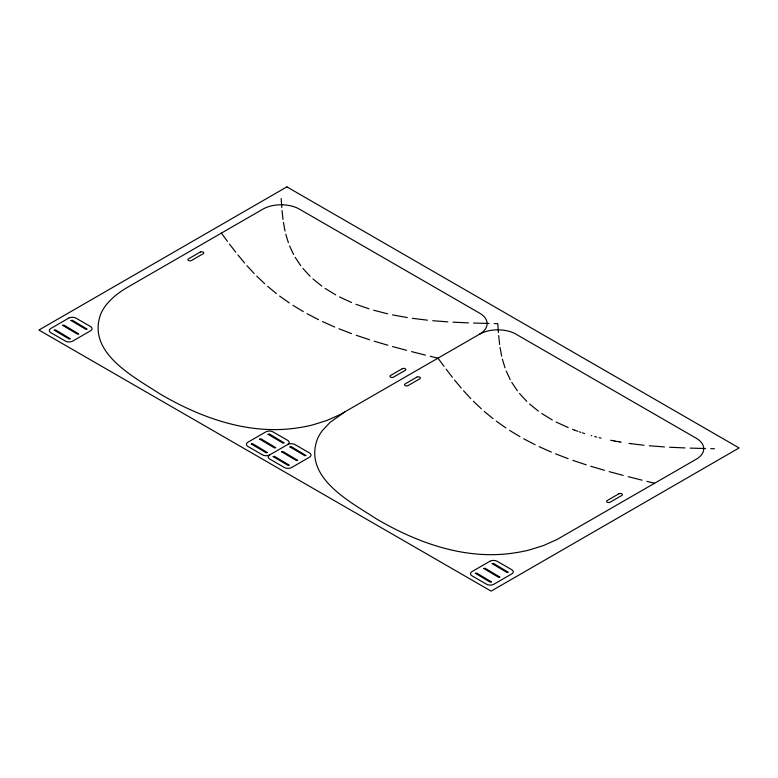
<?xml version="1.0" encoding="UTF-8"?>
<svg xmlns="http://www.w3.org/2000/svg" width="778" height="778" viewBox="0 0 778 778"><rect width="100%" height="100%" fill="white"/><g stroke="black" fill="none" stroke-linecap="round" stroke-linejoin="round"><path stroke-width="1.17" d="M344.625 412.097L330.183 422.26L322.413 430.516A92.835 53.594 0 0 0 317.288 439.307C303.284 477.789 350.411 501.888 376.348 518.848C417.562 543.034 465.721 560.364 514.102 552.944A92.835 53.594 0 0 0 529.341 549.978L543.637 545.495L556.999 539.504L696.184 459.263A25.791 14.889 0 0 0 696.184 438.209L516.028 334.19A25.791 14.889 0 0 0 479.559 334.19L340.375 414.431L327.013 420.431L312.717 424.914A92.835 53.594 0 0 1 297.478 427.881C249.096 435.301 200.938 417.971 159.723 393.775C133.787 376.824 86.659 352.726 100.654 314.244A92.835 53.594 0 0 1 105.789 305.453C111.711 297.741 119.666 291.886 128 287.033L262.935 209.126A25.791 14.889 0 0 1 299.404 209.126L479.559 313.135A25.791 14.889 0 0 1 479.559 334.19M287.646 444.549L269.898 454.79A5.154 2.976 0 0 1 262.478 454.858L247.89 446.436A5.154 2.976 0 0 1 247.89 442.225L265.765 431.916A5.154 2.976 0 0 1 273.059 431.916L287.646 440.338A5.154 2.976 0 0 1 287.646 444.549A5.154 2.976 0 0 1 294.94 444.549L309.527 452.971A5.154 2.976 0 0 1 309.527 457.182L291.779 467.422A5.154 2.976 0 0 1 284.359 467.49L269.772 459.069A5.154 2.976 0 0 1 269.772 454.858M489.002 323.463L473.549 323.045M494.156 323.58L497.794 323.667L498.426 332.595M705.627 448.536L690.174 448.109M710.781 448.653L714.418 448.731M468.405 322.87L452.971 322.17M685.029 447.934L669.595 447.233M447.846 321.868L432.724 320.701M664.47 446.932L649.348 445.765M427.423 320.176L412.291 318.319M644.048 445.249L631.123 443.693M630.987 443.674L628.916 443.392M407.302 317.57L392.55 314.886M621.087 442.176L620.358 442.05M619.998 441.992L619.269 441.865M618.909 441.807L618.199 441.68M617.839 441.612L617.129 441.486M616.779 441.427L616.069 441.301M615.213 441.136L615.729 441.233M614.863 441.077L614.182 440.941M613.317 440.776L613.832 440.883M612.986 440.718L612.305 440.581M611.975 440.513L610.633 440.251M387.726 313.835L373.586 310.208M601.112 438.15L599.157 437.674M430.185 356.275L437.985 358.191L444.063 366.409M646.81 481.349L654.609 483.264M425.449 355.108L411.533 351.607M642.074 480.172L628.157 476.671M596.638 437.032L594.752 436.536M406.554 350.314L392.52 346.55M623.178 475.387L609.145 471.614M591.757 435.719L591.192 435.563M387.882 345.247L374.121 341.182M604.506 470.32L590.745 466.246M369.015 308.837L355.945 304.286M584.667 433.599L582.43 432.879M369.579 339.753L356.198 335.279M586.204 464.826L572.822 460.352M580.884 432.364L579.474 431.887M577.966 431.352L576.586 430.866M351.52 333.606L338.926 328.773M568.144 458.68L555.55 453.837M575.73 430.545L574.864 430.234M574.621 430.137L572.569 429.359M351.549 302.516L339.509 296.933M568.173 427.589L556.134 422.007M334.735 327.032L322.481 321.577M551.359 452.106L539.105 446.65M318.523 319.67L307.028 313.699M535.147 444.744L523.652 438.763M335.707 294.901L325.097 288.405M552.331 419.974L541.721 413.478M303.332 311.618L292.936 305.307M519.957 436.682L509.561 430.37M505.904 427.968L496.247 421.122M289.28 302.905L279.623 296.048M538.376 411.124L529.546 403.967M321.82 286.11L312.921 278.903M493.038 418.661L484.237 411.397M276.414 293.598L267.613 286.333M481.368 408.839L473.355 401.205M264.744 283.776L256.73 276.141M526.764 401.37L519.519 393.503M310.111 276.278L302.895 268.429M470.807 398.618L463.532 390.731M254.182 273.545L246.908 265.668M461.218 388.066L454.537 380.014M244.593 263.003L237.912 254.951M452.388 377.311L446.105 369.142M235.744 252.218L229.481 244.078M517.37 390.77L511.798 382.445M300.746 265.706L295.173 257.372M227.439 241.345L221.36 233.128M510.212 379.606L506.215 371.028M293.588 254.542L289.591 245.965M505.01 367.829L502.413 359.28M288.385 242.755L285.789 234.207M501.654 356.13L500.05 347.445M285.03 231.066L283.425 222.382M499.632 344.479L498.669 335.561M283.007 219.415L282.054 210.575M281.801 207.522L281.169 198.594M54.256 330.203L69.067 338.984L70.351 338.8L55.569 329.93L54.265 330.154M62.639 325.36L77.45 334.141L78.734 333.957L63.961 325.087L62.658 325.311M71.031 320.517L85.843 329.298L87.126 329.113L72.344 320.244L71.031 320.517M251.313 443.975L266.125 452.757L267.408 452.572L252.636 443.703L251.313 443.975M259.706 439.132L274.517 447.914L275.801 447.729L261.019 438.86L259.706 439.132M268.089 434.289L282.9 443.071L284.184 442.886L269.412 434.017L268.089 434.289M273.195 456.608L288.006 465.39L289.29 465.205L274.517 456.336L273.195 456.608M281.587 451.765L296.399 460.547L297.682 460.362L282.9 451.493L281.587 451.765M289.97 446.922L304.781 455.704L306.065 455.529L291.293 446.65L289.97 446.922M475.407 573.347L490.218 582.139L491.502 581.954L476.729 573.085L475.407 573.347M483.799 568.504L498.61 577.295L499.894 577.111L485.112 568.241L483.799 568.504M492.182 563.661L506.993 572.452L508.277 572.268L493.505 563.398L492.182 563.661M286.887 186.876L38.9 330.047L491.113 591.124L739.1 447.953L286.887 186.876M68.697 318.134L50.833 328.452A5.154 2.976 0 0 0 50.833 332.663L65.42 341.085A5.154 2.976 0 0 0 72.84 341.017L90.579 330.767A5.154 2.976 0 0 0 90.579 326.556L75.991 318.134A5.154 2.976 0 0 0 68.697 318.134M200.209 252.082L188.539 258.811A2.062 1.186 0 0 0 188.539 260.504A2.062 1.186 0 0 0 191.456 260.504L203.126 253.764A2.062 1.186 0 0 0 203.126 252.082A2.062 1.186 0 0 0 200.209 252.082M402.245 368.723L390.575 375.463A2.062 1.186 0 0 0 390.575 377.145A2.062 1.186 0 0 0 393.493 377.145L405.163 370.406A2.062 1.186 0 0 0 405.163 368.723A2.062 1.186 0 0 0 402.245 368.723M416.833 377.145L405.163 383.885A2.062 1.186 0 0 0 405.163 385.567A2.062 1.186 0 0 0 408.08 385.567L419.75 378.828A2.062 1.186 0 0 0 419.75 377.145A2.062 1.186 0 0 0 416.833 377.145M489.858 561.288L472.12 571.538A5.154 2.976 0 0 0 471.983 575.817L486.571 584.239A5.154 2.976 0 0 0 493.865 584.239L511.739 573.921A5.154 2.976 0 0 0 511.739 569.71L497.152 561.288A5.154 2.976 0 0 0 489.858 561.288M618.87 493.787L607.2 500.526A2.062 1.186 0 0 0 607.2 502.209A2.062 1.186 0 0 0 610.117 502.209L621.787 495.469A2.062 1.186 0 0 0 621.787 493.787A2.062 1.186 0 0 0 618.87 493.787"/></g></svg>
